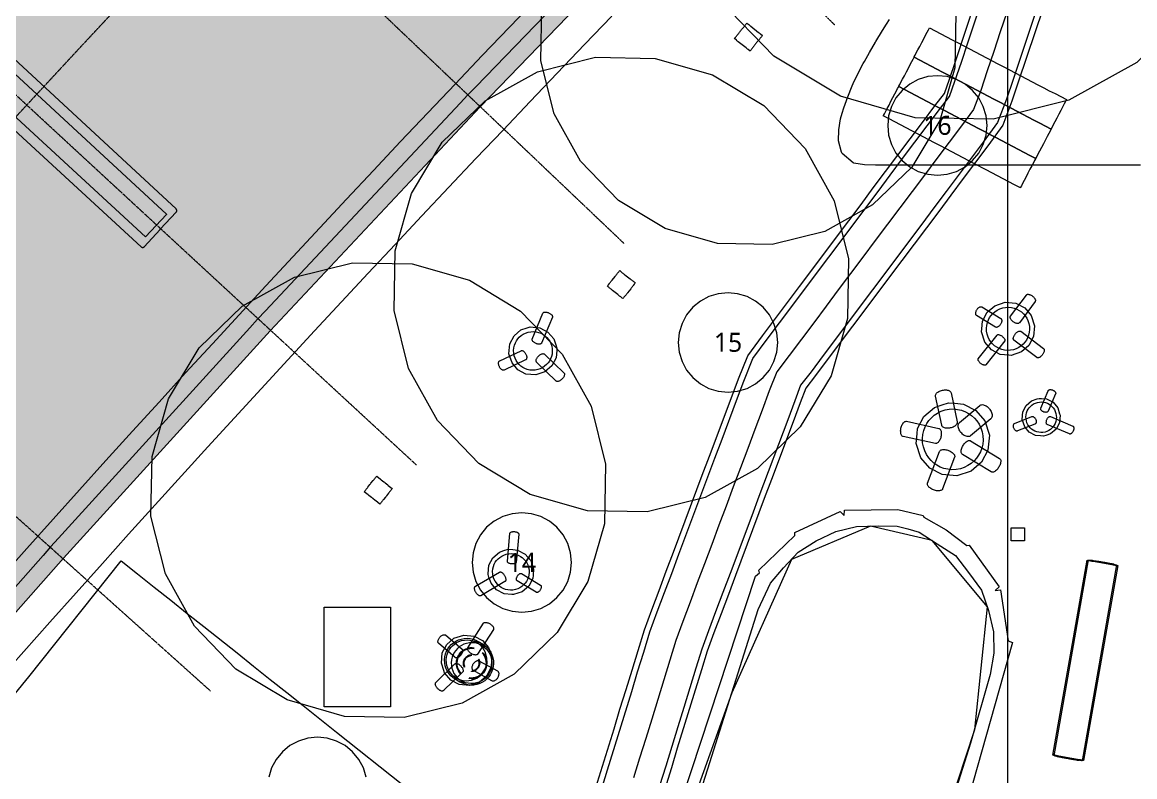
# Model space of a CAD drawing. Header units: millimetres. Extents: x -31757 to 121236, y -27283 to 59400.
# Drawn here: x 61016 to 71085, y 28250 to 35077 of the extents above; entities that cross this region are included whole.
import ezdxf

# ---------------------------------------------------------------- set-up
doc = ezdxf.new("R2010")
doc.units = ezdxf.units.MM
doc.linetypes.add('DASHDOT', pattern=[3.556, 2.54, -0.508, 0, -0.508])
for name, color, linetype, lineweight in [('10_見えがかり', 7, 'Continuous', 13), ('30_敷地・外構', 8, 'Continuous', 9), ('40_通り芯', 1, 'DASHDOT', 9), ('41_通り芯の符号', 1, 'Continuous', 13)]:
    doc.layers.add(name, color=color, linetype=linetype, lineweight=lineweight)
doc.styles.add('JP', font='NotoSansCJKjp-Regular.otf')

msp = doc.modelspace()

# ---------------------------------------------------------------- hatches: boundary and pattern name
at = {"layer": '10_見えがかり'}
msp.add_hatch(color=8, dxfattribs=at).paths.add_polyline_path([(40066, 29151), (40066, 29151), (40327, 28949), (40329, 28948), (40330, 28947), (40332, 28946), (40334, 28946), (40336, 28945), (40338, 28945), (40340, 28945), (40342, 28945), (40344, 28945), (40346, 28946), (40347, 28947), (40349, 28948), (40351, 28949), (40352, 28950), (40354, 28951), (40355, 28953), (40883, 29633), (41480, 30395), (42081, 31154), (42685, 31911), (43293, 32664), (43904, 33415), (44519, 34163), (45137, 34908), (45759, 35650), (46384, 36389), (47013, 37125), (47646, 37858), (48281, 38588), (48921, 39316), (49563, 40040), (50209, 40761), (50859, 41479), (51511, 42194), (52168, 42906), (52827, 43614), (53490, 44320), (54156, 45023), (54826, 45722), (55498, 46418), (56174, 47111), (56854, 47801), (57536, 48488), (58222, 49171), (58911, 49851), (59603, 50528), (60299, 51202), (60375, 51275), (60376, 51276), (60377, 51278), (60378, 51279), (60379, 51281), (60380, 51283), (60381, 51285), (60381, 51287), (60381, 51289), (60381, 51291), (60381, 51293), (60380, 51295), (60380, 51297), (60379, 51298), (60378, 51300), (60377, 51302), (60375, 51303), (60147, 51541), (60146, 51541), (60147, 51541), (60833, 52200), (61524, 52855), (62217, 53507), (62913, 54156), (63612, 54802), (64314, 55445), (65019, 56084), (65020, 56084), (65020, 56084), (65254, 55824), (66795, 54117), (66795, 54117), (75538, 44429), (75538, 44429), (75538, 44428), (75105, 44024), (75105, 44024), (73057, 42143), (73057, 42142), (71041, 40229), (71040, 40228), (69052, 38285), (69052, 38285), (67092, 36313), (67092, 36313), (65161, 34313), (65161, 34312), (63260, 32284), (63260, 32284), (61388, 30228), (61388, 30228), (59547, 28144), (59547, 28144), (57737, 26034), (57737, 26034), (55957, 23898), (55957, 23898), (54209, 21736), (54209, 21735), (52493, 19548), (52493, 19548), (50809, 17336), (50809, 17335), (49158, 15099), (49158, 15099), (47539, 12838), (47539, 12838), (45954, 10554), (45954, 10554), (44402, 8247), (44402, 8246), (42885, 5917), (42885, 5917), (41401, 3566), (41401, 3565), (40434, 2048), (40433, 2047), (40433, 2048), (34030, 4749), (34030, 4749), (26700, 7844), (26699, 7844), (26031, 8157), (26030, 8157), (26026, 8159), (26026, 8160), (26026, 8160), (26672, 9168), (26673, 9169), (28072, 11401), (28073, 11403), (28074, 11405), (28074, 11407), (28075, 11409), (28075, 11411), (28075, 11413), (28075, 11415), (28075, 11417), (28074, 11418), (28073, 11420), (28072, 11422), (28071, 11424), (28070, 11425), (28069, 11427), (28067, 11428), (28066, 11429), (27873, 11548), (27872, 11549), (27872, 11549), (28386, 12376), (28904, 13200), (29426, 14022), (29952, 14842), (30481, 15659), (31015, 16474), (31552, 17286), (32093, 18095), (32638, 18902), (33187, 19707), (33740, 20509), (34296, 21308), (34856, 22104), (35420, 22898), (35988, 23689), (36559, 24478), (37134, 25264), (37713, 26047), (38296, 26827), (38882, 27604), (39472, 28379), (40065, 29151)])

# ---------------------------------------------------------------- linework, layer by layer
for points in [[(66795, 54117), (75538, 44429), (75538, 44429), (75538, 44428), (75105, 44024), (75105, 44024), (73057, 42143), (73057, 42142), (71041, 40229), (71040, 40228), (69052, 38285), (69052, 38285), (67092, 36313), (67092, 36313), (65161, 34313), (65161, 34312), (63260, 32284), (63260, 32284), (61388, 30228), (61388, 30228), (59547, 28144)], [(53355, 41229), (53355, 41230), (53557, 41448), (53557, 41448), (53557, 41448), (62322, 33340), (62323, 33340), (62323, 33340), (62323, 33339), (62133, 33134), (62133, 33134), (62133, 33134), (53356, 41229), (53355, 41229), (53355, 41229)], [(53504, 40958), (62092, 33045), (62094, 33043), (62095, 33042), (62097, 33041), (62099, 33041), (62101, 33040), (62103, 33040), (62105, 33039), (62107, 33039), (62109, 33040), (62110, 33040), (62112, 33041), (62114, 33041), (62116, 33042), (62118, 33043), (62119, 33045), (62120, 33046), (62264, 33203), (62264, 33204), (62410, 33359), (62411, 33361), (62412, 33362), (62413, 33364), (62414, 33366), (62415, 33368), (62415, 33370), (62415, 33372), (62415, 33374), (62415, 33376), (62415, 33378), (62414, 33379), (62413, 33381), (62412, 33383), (62411, 33385), (62410, 33386), (62409, 33388), (53840, 41321)], [(69938, 36603), (75138, 36603), (75138, 25603), (69938, 25603), (69938, 36603)], [(66913, 36349), (65121, 34493), (65049, 34419), (65049, 34419), (64980, 34344), (63218, 32465), (63146, 32389), (63146, 32389), (63077, 32312), (61345, 30409), (61273, 30331), (61273, 30331), (61205, 30252), (59501, 28325)], [(66259, 28135), (66313, 28313), (66532, 29022), (66586, 29200), (66641, 29377), (66697, 29561), (66764, 29742), (66829, 29916), (66894, 30090), (66960, 30264), (67285, 31133), (67351, 31306), (67481, 31654), (67547, 31830), (67630, 32034), (67759, 32210), (67871, 32358), (68316, 32952), (68428, 33100), (68650, 33397), (68762, 33546), (68873, 33694), (68984, 33843), (69318, 34288), (69410, 34406), (69458, 34543), (69516, 34716), (69574, 34892), (69750, 35420)], [(70328, 35423), (70034, 34543), (69974, 34362), (69891, 34145), (69756, 33960), (69645, 33811), (69533, 33663), (69422, 33514), (69311, 33366), (69088, 33069), (68976, 32921), (68531, 32327), (68420, 32178), (68197, 31881), (68107, 31766), (68057, 31633), (67993, 31462), (67798, 30941), (67732, 30767), (67472, 30072), (67407, 29898), (67341, 29724), (67277, 29552), (67216, 29386), (67164, 29216), (66945, 28507), (66891, 28329), (66782, 27975)], [(60818, 30048), (61056, 30315), (61295, 30581), (61534, 30846), (61773, 31111), (62013, 31376), (62254, 31640), (62495, 31904), (62737, 32167), (62979, 32430), (63221, 32692), (63464, 32954), (63708, 33216), (63952, 33477), (64196, 33737), (64441, 33997), (64687, 34257), (64933, 34516), (65179, 34775), (65426, 35033), (65674, 35291)], [(66208, 28151), (66372, 28683), (66426, 28861), (66481, 29038), (66536, 29215), (66590, 29393), (66647, 29578), (66714, 29760), (66780, 29935), (66845, 30109), (66910, 30283), (67171, 30978), (67236, 31151), (67431, 31673), (67498, 31849), (67584, 32060), (67717, 32241), (68051, 32687), (68162, 32835), (68385, 33132), (68496, 33281), (68608, 33429), (68719, 33578), (69053, 34023), (69165, 34171), (69276, 34320), (69364, 34432), (69408, 34561), (69465, 34732), (69641, 35261)], [(70219, 35264), (69984, 34559), (69924, 34380), (69844, 34170), (69714, 33992), (69379, 33546), (69268, 33398), (69157, 33249), (69045, 33101), (68823, 32804), (68711, 32655), (68266, 32062), (68155, 31913), (68061, 31792), (68008, 31652), (67944, 31480), (67683, 30785), (67618, 30612), (67422, 30090), (67357, 29917), (67292, 29743), (67227, 29570), (67166, 29403), (67113, 29232), (67058, 29054), (67004, 28877), (66949, 28700), (66840, 28345), (66785, 28168)], [(71612, 35202), (71105, 34713), (70488, 34371), (69804, 34200), (69099, 34213), (68422, 34407), (67818, 34770), (67328, 35277)], [(69466, 35157), (69458, 34664), (69322, 34189), (69068, 33767), (68713, 33424), (68281, 33185), (67802, 33065), (67309, 33074), (66835, 33210), (66412, 33464), (66069, 33819), (65830, 34250), (65711, 34729), (65719, 35222)], [(66353, 35131), (66106, 34875), (65859, 34618), (65613, 34360), (65368, 34102), (65122, 33844), (64878, 33585), (64633, 33326), (64390, 33066), (64146, 32806), (63904, 32546), (63661, 32285), (63420, 32023), (63178, 31761), (62938, 31499), (62697, 31236), (62457, 30972), (62218, 30709), (61979, 30444), (61741, 30180), (61503, 29915), (61266, 29649), (61029, 29383), (60793, 29117)], [(67490, 34964), (67495, 34970), (67499, 34976), (67504, 34981), (67509, 34987), (67513, 34993), (67518, 34999), (67523, 35005), (67527, 35011), (67532, 35017), (67537, 35023), (67541, 35028), (67546, 35034), (67551, 35040), (67555, 35046), (67560, 35052), (67565, 35058), (67569, 35064), (67574, 35070), (67592, 35056), (67597, 35051), (67603, 35046), (67609, 35042), (67680, 34985), (67685, 34981), (67691, 34976), (67697, 34971), (67715, 34957), (67710, 34952), (67706, 34946), (67701, 34940), (67696, 34934), (67691, 34928), (67687, 34922), (67682, 34916), (67677, 34911), (67673, 34905), (67668, 34899), (67663, 34893), (67659, 34887), (67654, 34881), (67649, 34875), (67645, 34869), (67640, 34864), (67635, 34858), (67631, 34852), (67626, 34846), (67621, 34840), (67617, 34834), (67612, 34828), (67607, 34822), (67603, 34817), (67585, 34831), (67579, 34835), (67573, 34840), (67568, 34845), (67497, 34901), (67491, 34905), (67485, 34910), (67480, 34915), (67462, 34929), (67467, 34935), (67471, 34940), (67476, 34946), (67481, 34952), (67485, 34958), (67490, 34964)], [(69176, 34928), (69192, 34960), (69207, 34988), (69218, 35009), (69225, 35022), (69227, 35026), (69279, 34999), (69331, 34972), (69382, 34945), (69434, 34918), (69486, 34891), (69537, 34864), (69589, 34837), (69641, 34810), (69692, 34783), (69744, 34756), (69796, 34729), (69847, 34702), (69899, 34674), (69951, 34647), (70002, 34620), (70054, 34593), (70106, 34566), (70157, 34539), (70209, 34512), (70261, 34485), (70312, 34458), (70364, 34431), (70416, 34404), (70467, 34377), (70465, 34372), (70458, 34359), (70447, 34338), (70432, 34310), (70416, 34278), (70398, 34244), (70380, 34209), (70363, 34177), (70348, 34150), (70337, 34129), (70330, 34115), (70328, 34111), (70276, 34138), (70225, 34165), (70173, 34192), (70121, 34219), (70070, 34246), (70018, 34273), (69966, 34300), (69915, 34328), (69863, 34355), (69811, 34382), (69760, 34409), (69708, 34436), (69656, 34463), (69605, 34490), (69553, 34517), (69501, 34544), (69450, 34571), (69398, 34598), (69346, 34625), (69295, 34652), (69243, 34679), (69191, 34707), (69140, 34734), (69088, 34761), (69090, 34765), (69097, 34779), (69108, 34800), (69123, 34827), (69140, 34859), (69158, 34894), (69176, 34928)], [(66204, 34760), (66744, 34750), (67264, 34601), (67727, 34323), (68102, 33934), (68364, 33462), (68495, 32937), (68486, 32397), (68337, 31878), (68058, 31415), (67670, 31039), (67197, 30777), (66673, 30646), (66132, 30656), (65613, 30805), (65150, 31083), (64774, 31472), (64512, 31944), (64382, 32469), (64391, 33009), (64540, 33529), (64818, 33992), (65207, 34367), (65680, 34629), (66204, 34760)], [(69036, 34662), (69053, 34694), (69068, 34722), (69079, 34743), (69086, 34756), (69088, 34761), (69140, 34734), (69191, 34707), (69243, 34679), (69295, 34652), (69346, 34625), (69398, 34598), (69450, 34571), (69501, 34544), (69553, 34517), (69605, 34490), (69656, 34463), (69708, 34436), (69811, 34382), (69863, 34355), (69915, 34328), (69966, 34300), (70121, 34219), (70173, 34192), (70225, 34165), (70276, 34138), (70328, 34111), (70326, 34106), (70319, 34093), (70308, 34072), (70293, 34044), (70276, 34012), (70258, 33978), (70240, 33944), (70224, 33912), (70209, 33884), (70198, 33863), (70191, 33850), (70189, 33845), (70137, 33872), (70085, 33899), (70034, 33926), (69982, 33953), (69930, 33981), (69879, 34008), (69827, 34035), (69775, 34062), (69724, 34089), (69672, 34116), (69569, 34170), (69517, 34197), (69465, 34224), (69414, 34251), (69362, 34278), (69310, 34305), (69259, 34333), (69207, 34360), (69155, 34387), (69104, 34414), (69052, 34441), (69000, 34468), (68949, 34495), (68951, 34500), (68958, 34513), (68969, 34534), (68984, 34561), (69000, 34593), (69018, 34628), (69036, 34662)], [(68897, 34397), (68914, 34429), (68928, 34456), (68939, 34477), (68946, 34490), (68949, 34495), (69000, 34468), (69052, 34441), (69104, 34414), (69155, 34387), (69207, 34360), (69259, 34333), (69310, 34305), (69362, 34278), (69465, 34224), (69517, 34197), (69569, 34170), (69620, 34143), (69672, 34116), (69724, 34089), (69775, 34062), (69827, 34035), (69982, 33953), (70034, 33926), (70085, 33899), (70137, 33872), (70189, 33845), (70186, 33841), (70179, 33827), (70168, 33806), (70154, 33779), (70137, 33747), (70119, 33712), (70101, 33678), (70084, 33646), (70070, 33618), (70059, 33597), (70052, 33584), (70050, 33579), (69998, 33607), (69946, 33634), (69894, 33661), (69843, 33688), (69791, 33715), (69739, 33742), (69636, 33796), (69584, 33823), (69533, 33850), (69481, 33877), (69429, 33904), (69378, 33931), (69326, 33959), (69274, 33986), (69223, 34013), (69119, 34067), (69068, 34094), (69016, 34121), (68964, 34148), (68913, 34175), (68861, 34202), (68809, 34229), (68812, 34234), (68819, 34247), (68830, 34268), (68844, 34296), (68861, 34328), (68879, 34362), (68897, 34397)], [(64004, 32900), (64544, 32891), (65064, 32742), (65527, 32463), (65902, 32075), (66164, 31602), (66295, 31078), (66285, 30537), (66136, 30018), (65858, 29555), (65469, 29179), (64997, 28917), (64472, 28787), (63932, 28796), (63413, 28945), (62950, 29223), (62574, 29612), (62312, 30085), (62181, 30609), (62191, 31149), (62340, 31669), (62618, 32132), (63007, 32507), (63479, 32769), (64004, 32900)], [(66340, 32724), (66344, 32730), (66349, 32736), (66354, 32742), (66382, 32777), (66386, 32783), (66391, 32788), (66396, 32794), (66401, 32800), (66405, 32806), (66415, 32818), (66419, 32824), (66424, 32830), (66430, 32825), (66436, 32820), (66441, 32816), (66447, 32811), (66453, 32806), (66459, 32802), (66465, 32797), (66471, 32792), (66518, 32755), (66524, 32750), (66529, 32746), (66535, 32741), (66541, 32736), (66547, 32732), (66553, 32727), (66559, 32722), (66565, 32718), (66560, 32712), (66555, 32706), (66546, 32694), (66541, 32688), (66537, 32682), (66532, 32676), (66527, 32671), (66523, 32665), (66495, 32629), (66490, 32624), (66485, 32618), (66481, 32612), (66476, 32606), (66471, 32600), (66462, 32588), (66457, 32583), (66453, 32577), (66447, 32581), (66441, 32586), (66435, 32591), (66429, 32595), (66423, 32600), (66417, 32605), (66412, 32609), (66406, 32614), (66359, 32651), (66353, 32656), (66347, 32661), (66341, 32665), (66335, 32670), (66329, 32675), (66324, 32679), (66318, 32684), (66312, 32689), (66316, 32695), (66321, 32700), (66330, 32712), (66335, 32718), (66340, 32724)], [(69707, 32373), (69707, 32373), (69749, 32453), (69818, 32512), (69911, 32543), (70008, 32534), (70089, 32492), (70148, 32423), (70178, 32330), (70169, 32233), (70127, 32153), (70059, 32094), (69966, 32063), (69947, 32065), (69868, 32072), (69788, 32114), (69729, 32183), (69698, 32276), (69698, 32276), (69701, 32304), (69707, 32373), (69707, 32373)], [(70106, 32612), (70109, 32613), (70112, 32615), (70116, 32616), (70121, 32616), (70126, 32615), (70132, 32614), (70137, 32612), (70143, 32610), (70149, 32607), (70154, 32604), (70159, 32600), (70163, 32597), (70168, 32593), (70172, 32588), (70176, 32583), (70180, 32578), (70182, 32573), (70184, 32569), (70186, 32564), (70186, 32560), (70186, 32556), (70185, 32553), (70183, 32550), (70041, 32358), (70038, 32356), (70036, 32354), (70032, 32352), (70028, 32352), (70023, 32351), (70018, 32352), (70013, 32353), (70007, 32355), (70001, 32357), (69996, 32360), (69990, 32363), (69986, 32367), (69981, 32370), (69976, 32375), (69972, 32379), (69968, 32384), (69965, 32389), (69962, 32394), (69960, 32398), (69959, 32403), (69958, 32407), (69959, 32411), (69959, 32414), (69961, 32417), (70104, 32609), (70106, 32612)], [(65742, 32454), (65747, 32454), (65752, 32454), (65758, 32454), (65764, 32453), (65769, 32452), (65775, 32450), (65780, 32448), (65785, 32446), (65790, 32443), (65795, 32440), (65800, 32437), (65804, 32433), (65808, 32429), (65811, 32426), (65813, 32422), (65815, 32418), (65815, 32415), (65815, 32412), (65814, 32410), (65717, 32173), (65716, 32171), (65714, 32169), (65711, 32167), (65708, 32166), (65703, 32165), (65699, 32164), (65693, 32164), (65688, 32164), (65682, 32165), (65677, 32167), (65671, 32168), (65666, 32170), (65661, 32173), (65656, 32175), (65651, 32178), (65646, 32182), (65642, 32185), (65638, 32189), (65635, 32193), (65633, 32196), (65631, 32200), (65631, 32203), (65631, 32206), (65631, 32209), (65729, 32445), (65730, 32447), (65732, 32449), (65735, 32451), (65738, 32453), (65742, 32454)], [(69646, 32444), (69646, 32449), (69647, 32455), (69649, 32460), (69651, 32465), (69653, 32471), (69656, 32475), (69659, 32480), (69662, 32484), (69666, 32489), (69670, 32493), (69675, 32496), (69679, 32499), (69684, 32501), (69688, 32502), (69692, 32503), (69696, 32503), (69699, 32502), (69702, 32501), (69872, 32397), (69875, 32395), (69877, 32392), (69879, 32389), (69880, 32385), (69881, 32381), (69881, 32376), (69881, 32370), (69880, 32365), (69878, 32359), (69876, 32354), (69874, 32349), (69871, 32344), (69868, 32339), (69864, 32335), (69861, 32331), (69856, 32327), (69852, 32323), (69847, 32320), (69843, 32318), (69839, 32317), (69835, 32316), (69831, 32317), (69828, 32317), (69825, 32319), (69654, 32423), (69652, 32425), (69650, 32427), (69648, 32430), (69646, 32434), (69646, 32439), (69646, 32444)], [(69772, 32405), (69786, 32424), (69801, 32442), (69820, 32458), (69841, 32472), (69864, 32483), (69890, 32492), (69916, 32497), (69943, 32498), (69969, 32495), (69995, 32490), (70019, 32481), (70040, 32469), (70060, 32456), (70077, 32440), (70093, 32421), (70107, 32400), (70119, 32377), (70127, 32351), (70132, 32325), (70133, 32298), (70131, 32272), (70125, 32246), (70116, 32222), (70104, 32201), (70091, 32182), (70075, 32164), (70057, 32148), (70035, 32134), (70012, 32122), (69987, 32114), (69960, 32109), (69933, 32108), (69907, 32110), (69882, 32116), (69858, 32125), (69836, 32137), (69817, 32150), (69799, 32166), (69783, 32185), (69769, 32206), (69758, 32229), (69749, 32254), (69744, 32281), (69743, 32308), (69746, 32334), (69752, 32360), (69761, 32383), (69772, 32405)], [(65529, 32293), (65585, 32311), (65613, 32320), (65641, 32318), (65702, 32312), (65774, 32274), (65828, 32212), (65828, 32212), (65845, 32159), (65855, 32128), (65853, 32106), (65847, 32040), (65809, 31967), (65747, 31914), (65663, 31886), (65575, 31894), (65502, 31932), (65449, 31994), (65421, 32078), (65429, 32167), (65467, 32239), (65529, 32293)], [(65489, 32195), (65501, 32212), (65515, 32228), (65532, 32242), (65551, 32255), (65572, 32265), (65595, 32273), (65618, 32277), (65642, 32278), (65666, 32276), (65689, 32271), (65710, 32263), (65730, 32252), (65747, 32240), (65763, 32226), (65777, 32209), (65790, 32190), (65800, 32169), (65808, 32147), (65812, 32123), (65813, 32099), (65811, 32075), (65806, 32052), (65798, 32031), (65787, 32011), (65775, 31994), (65761, 31979), (65744, 31964), (65725, 31951), (65704, 31941), (65682, 31934), (65658, 31929), (65634, 31928), (65610, 31930), (65587, 31936), (65566, 31944), (65547, 31954), (65529, 31966), (65514, 31980), (65499, 31997), (65487, 32016), (65476, 32037), (65469, 32060), (65464, 32083), (65463, 32107), (65465, 32131), (65471, 32154), (65479, 32175), (65489, 32195)], [(69667, 32024), (69667, 32027), (69668, 32029), (69669, 32031), (69839, 32247), (69841, 32249), (69843, 32250), (69846, 32251), (69849, 32251), (69853, 32251), (69858, 32250), (69862, 32249), (69867, 32247), (69872, 32244), (69877, 32242), (69881, 32239), (69885, 32236), (69889, 32232), (69893, 32229), (69897, 32225), (69900, 32220), (69903, 32216), (69906, 32212), (69908, 32208), (69909, 32204), (69910, 32201), (69909, 32198), (69909, 32195), (69908, 32193), (69738, 31978), (69736, 31976), (69734, 31975), (69731, 31974), (69727, 31974), (69724, 31974), (69719, 31975), (69715, 31976), (69710, 31978), (69705, 31980), (69700, 31983), (69696, 31986), (69691, 31989), (69687, 31993), (69683, 31996), (69680, 32000), (69676, 32004), (69673, 32009), (69671, 32013), (69669, 32017), (69668, 32021), (69667, 32024)], [(69986, 32217), (69987, 32222), (69988, 32227), (69990, 32233), (69993, 32239), (69996, 32245), (69999, 32250), (70002, 32255), (70006, 32260), (70010, 32264), (70015, 32269), (70020, 32273), (70025, 32276), (70030, 32279), (70035, 32281), (70039, 32283), (70043, 32283), (70047, 32283), (70050, 32282), (70053, 32281), (70260, 32125), (70263, 32123), (70264, 32120), (70266, 32117), (70266, 32113), (70266, 32108), (70266, 32103), (70264, 32097), (70262, 32091), (70260, 32086), (70257, 32080), (70254, 32075), (70250, 32070), (70246, 32065), (70242, 32060), (70237, 32056), (70233, 32052), (70228, 32048), (70223, 32045), (70218, 32043), (70213, 32042), (70209, 32041), (70205, 32041), (70202, 32042), (70200, 32044), (69992, 32199), (69990, 32201), (69988, 32204), (69987, 32208), (69986, 32212), (69986, 32217)], [(65328, 31998), (65329, 32003), (65331, 32006), (65333, 32009), (65335, 32012), (65338, 32013), (65533, 32105), (65536, 32106), (65539, 32106), (65542, 32106), (65546, 32104), (65550, 32103), (65554, 32100), (65558, 32096), (65562, 32093), (65566, 32088), (65569, 32083), (65572, 32078), (65575, 32073), (65577, 32068), (65579, 32063), (65580, 32057), (65582, 32052), (65582, 32046), (65582, 32041), (65581, 32036), (65580, 32032), (65579, 32028), (65577, 32025), (65574, 32023), (65572, 32021), (65377, 31930), (65374, 31929), (65371, 31929), (65367, 31929), (65363, 31930), (65359, 31932), (65355, 31935), (65351, 31938), (65347, 31942), (65343, 31946), (65340, 31951), (65337, 31956), (65335, 31961), (65333, 31966), (65331, 31971), (65329, 31977), (65328, 31983), (65328, 31988), (65328, 31994), (65328, 31998)], [(65667, 32019), (65668, 32024), (65670, 32030), (65673, 32035), (65676, 32041), (65680, 32046), (65684, 32051), (65688, 32056), (65692, 32060), (65697, 32064), (65702, 32068), (65708, 32071), (65713, 32074), (65718, 32076), (65724, 32078), (65728, 32079), (65733, 32078), (65737, 32078), (65740, 32076), (65742, 32074), (65919, 31904), (65921, 31902), (65923, 31899), (65924, 31895), (65924, 31891), (65924, 31886), (65922, 31881), (65920, 31875), (65918, 31869), (65915, 31864), (65911, 31859), (65907, 31854), (65903, 31849), (65898, 31845), (65893, 31841), (65888, 31837), (65883, 31833), (65877, 31830), (65872, 31828), (65867, 31827), (65862, 31826), (65858, 31826), (65854, 31827), (65851, 31828), (65848, 31830), (65671, 32000), (65669, 32003), (65668, 32006), (65667, 32010), (65666, 32014), (65667, 32019)], [(69339, 31425), (69338, 31430), (69282, 31694), (69282, 31699), (69282, 31704), (69284, 31710), (69287, 31715), (69291, 31721), (69297, 31726), (69303, 31731), (69311, 31736), (69319, 31740), (69327, 31743), (69336, 31746), (69344, 31748), (69353, 31749), (69362, 31750), (69371, 31751), (69380, 31750), (69388, 31749), (69396, 31747), (69403, 31744), (69410, 31741), (69415, 31737), (69418, 31733), (69421, 31729), (69423, 31724), (69478, 31460), (69479, 31455), (69478, 31450), (69477, 31444), (69473, 31439), (69469, 31433), (69464, 31428), (69457, 31423), (69450, 31418), (69442, 31414), (69433, 31411), (69425, 31408), (69416, 31406), (69408, 31405), (69399, 31404), (69390, 31403), (69381, 31404), (69372, 31405), (69364, 31407), (69357, 31410), (69351, 31413), (69346, 31417), (69342, 31421), (69339, 31425)], [(70305, 31747), (70307, 31749), (70310, 31751), (70314, 31752), (70318, 31753), (70322, 31753), (70326, 31753), (70331, 31752), (70335, 31751), (70340, 31750), (70344, 31748), (70348, 31746), (70352, 31744), (70356, 31742), (70359, 31739), (70362, 31736), (70365, 31732), (70367, 31729), (70369, 31726), (70370, 31722), (70370, 31719), (70370, 31717), (70369, 31714), (70301, 31557), (70300, 31555), (70298, 31553), (70296, 31551), (70293, 31550), (70289, 31548), (70285, 31548), (70281, 31547), (70277, 31548), (70272, 31548), (70268, 31549), (70263, 31550), (70259, 31552), (70255, 31554), (70251, 31556), (70248, 31559), (70244, 31562), (70241, 31565), (70238, 31568), (70236, 31571), (70235, 31575), (70234, 31578), (70233, 31581), (70234, 31584), (70234, 31586), (70302, 31743), (70303, 31745), (70305, 31747)], [(69177, 31511), (69272, 31592), (69341, 31615), (69400, 31634), (69458, 31629), (69535, 31622), (69646, 31564), (69727, 31469), (69770, 31341), (69757, 31206), (69699, 31095), (69604, 31014), (69476, 30972), (69341, 30984), (69231, 31042), (69149, 31137), (69107, 31265), (69115, 31354), (69119, 31400), (69177, 31511)], [(70201, 31668), (70219, 31674), (70240, 31672), (70288, 31668), (70346, 31638), (70388, 31589), (70388, 31589), (70405, 31535), (70410, 31522), (70403, 31453), (70373, 31396), (70324, 31353), (70280, 31339), (70258, 31332), (70232, 31334), (70188, 31338), (70131, 31368), (70089, 31417), (70067, 31483), (70073, 31553), (70103, 31610), (70152, 31652), (70201, 31668)], [(70121, 31575), (70130, 31589), (70141, 31601), (70154, 31613), (70169, 31623), (70186, 31631), (70204, 31637), (70223, 31640), (70242, 31641), (70260, 31639), (70278, 31635), (70295, 31629), (70310, 31620), (70324, 31611), (70336, 31600), (70348, 31587), (70358, 31572), (70366, 31555), (70372, 31537), (70375, 31519), (70376, 31500), (70374, 31481), (70370, 31463), (70364, 31446), (70356, 31431), (70346, 31417), (70335, 31405), (70322, 31393), (70307, 31383), (70290, 31375), (70273, 31369), (70254, 31366), (70235, 31365), (70216, 31367), (70198, 31371), (70181, 31377), (70166, 31385), (70152, 31395), (70140, 31406), (70129, 31419), (70119, 31434), (70110, 31451), (70105, 31469), (70101, 31487), (70100, 31506), (70102, 31525), (70106, 31543), (70112, 31560), (70121, 31575)], [(69204, 31447), (69223, 31474), (69245, 31499), (69271, 31521), (69301, 31541), (69334, 31558), (69370, 31569), (69407, 31576), (69445, 31578), (69482, 31574), (69518, 31566), (69552, 31553), (69582, 31537), (69609, 31518), (69634, 31496), (69657, 31470), (69677, 31440), (69693, 31407), (69705, 31371), (69711, 31334), (69713, 31296), (69710, 31259), (69701, 31223), (69689, 31189), (69672, 31159), (69653, 31132), (69631, 31107), (69605, 31084), (69575, 31065), (69542, 31048), (69507, 31037), (69469, 31030), (69431, 31028), (69394, 31032), (69358, 31040), (69325, 31052), (69294, 31069), (69267, 31088), (69242, 31110), (69220, 31136), (69200, 31166), (69184, 31199), (69172, 31235), (69165, 31272), (69163, 31310), (69167, 31347), (69175, 31383), (69188, 31416), (69204, 31447)], [(69488, 31416), (69487, 31425), (69487, 31433), (69489, 31440), (69492, 31447), (69495, 31452), (69499, 31456), (69682, 31609), (69687, 31612), (69693, 31615), (69699, 31616), (69707, 31617), (69715, 31616), (69723, 31613), (69732, 31610), (69740, 31605), (69749, 31600), (69756, 31594), (69763, 31587), (69770, 31580), (69775, 31573), (69781, 31564), (69786, 31556), (69789, 31547), (69792, 31537), (69794, 31528), (69795, 31520), (69795, 31512), (69793, 31504), (69790, 31498), (69787, 31493), (69783, 31489), (69600, 31336), (69595, 31332), (69589, 31330), (69582, 31329), (69575, 31328), (69567, 31329), (69559, 31331), (69550, 31335), (69542, 31339), (69533, 31345), (69526, 31351), (69519, 31358), (69512, 31365), (69506, 31372), (69501, 31380), (69496, 31389), (69492, 31398), (69489, 31407), (69488, 31416)], [(68967, 31362), (68967, 31370), (68966, 31379), (68967, 31388), (68968, 31396), (68969, 31405), (68971, 31413), (68974, 31421), (68977, 31429), (68981, 31437), (68985, 31444), (68990, 31451), (68995, 31456), (69000, 31461), (69005, 31464), (69010, 31465), (69015, 31466), (69019, 31466), (69311, 31402), (69315, 31401), (69319, 31398), (69323, 31395), (69326, 31390), (69329, 31384), (69332, 31377), (69333, 31369), (69334, 31361), (69334, 31352), (69334, 31343), (69333, 31334), (69331, 31326), (69329, 31318), (69326, 31310), (69323, 31301), (69319, 31294), (69315, 31286), (69310, 31280), (69306, 31274), (69300, 31270), (69295, 31267), (69291, 31265), (69286, 31265), (69282, 31265), (68989, 31328), (68985, 31330), (68981, 31332), (68977, 31336), (68974, 31341), (68971, 31347), (68969, 31354), (68967, 31362)], [(69987, 31427), (69987, 31431), (69988, 31435), (69990, 31439), (69991, 31442), (69993, 31444), (69995, 31446), (69998, 31447), (70155, 31509), (70157, 31510), (70160, 31510), (70163, 31510), (70167, 31509), (70170, 31507), (70173, 31505), (70177, 31502), (70180, 31499), (70182, 31495), (70185, 31491), (70187, 31487), (70189, 31483), (70190, 31479), (70192, 31475), (70192, 31470), (70193, 31466), (70193, 31461), (70192, 31457), (70192, 31453), (70190, 31449), (70189, 31446), (70187, 31444), (70184, 31442), (70182, 31441), (70025, 31379), (70022, 31378), (70020, 31378), (70016, 31378), (70013, 31379), (70010, 31381), (70007, 31383), (70003, 31386), (70000, 31389), (69997, 31393), (69995, 31397), (69993, 31401), (69991, 31405), (69989, 31409), (69988, 31414), (69987, 31418), (69987, 31423), (69987, 31427)], [(70284, 31454), (70284, 31458), (70285, 31463), (70285, 31468), (70287, 31472), (70288, 31477), (70290, 31481), (70292, 31485), (70294, 31489), (70296, 31494), (70299, 31497), (70302, 31501), (70305, 31504), (70309, 31506), (70312, 31508), (70315, 31509), (70317, 31510), (70320, 31510), (70322, 31509), (70526, 31423), (70528, 31421), (70530, 31420), (70531, 31417), (70532, 31414), (70533, 31411), (70534, 31407), (70534, 31403), (70534, 31398), (70533, 31393), (70532, 31389), (70530, 31384), (70528, 31380), (70527, 31376), (70524, 31372), (70522, 31367), (70519, 31364), (70516, 31360), (70513, 31357), (70510, 31355), (70506, 31353), (70503, 31352), (70501, 31351), (70498, 31351), (70496, 31352), (70292, 31438), (70290, 31440), (70288, 31441), (70287, 31444), (70286, 31447), (70285, 31450), (70284, 31454)], [(69514, 31198), (69515, 31206), (69517, 31214), (69520, 31223), (69523, 31231), (69527, 31239), (69531, 31247), (69536, 31254), (69541, 31261), (69547, 31268), (69554, 31274), (69560, 31280), (69567, 31285), (69573, 31288), (69580, 31291), (69585, 31292), (69591, 31292), (69595, 31291), (69599, 31289), (69861, 31131), (69865, 31128), (69868, 31125), (69870, 31120), (69872, 31114), (69872, 31107), (69872, 31100), (69871, 31092), (69869, 31083), (69866, 31075), (69863, 31067), (69859, 31059), (69855, 31051), (69850, 31044), (69845, 31037), (69839, 31030), (69833, 31023), (69826, 31018), (69820, 31013), (69813, 31010), (69807, 31007), (69801, 31006), (69796, 31006), (69791, 31007), (69787, 31008), (69525, 31167), (69522, 31169), (69519, 31173), (69516, 31178), (69515, 31184), (69514, 31190), (69514, 31198)], [(69318, 31193), (69320, 31197), (69323, 31201), (69328, 31204), (69333, 31207), (69340, 31209), (69348, 31210), (69356, 31211), (69365, 31210), (69374, 31209), (69383, 31207), (69392, 31205), (69400, 31202), (69408, 31199), (69416, 31195), (69424, 31190), (69432, 31185), (69439, 31179), (69444, 31173), (69449, 31168), (69453, 31162), (69455, 31156), (69456, 31151), (69456, 31146), (69455, 31141), (69346, 30854), (69344, 30850), (69341, 30847), (69337, 30843), (69331, 30841), (69324, 30839), (69317, 30837), (69309, 30837), (69300, 30837), (69291, 30838), (69282, 30840), (69273, 30843), (69265, 30846), (69256, 30849), (69248, 30853), (69240, 30858), (69233, 30863), (69226, 30868), (69220, 30874), (69215, 30880), (69211, 30886), (69209, 30892), (69208, 30897), (69208, 30902), (69209, 30906), (69318, 31193)], [(64163, 30893), (64168, 30899), (64172, 30905), (64191, 30929), (64196, 30934), (64200, 30940), (64205, 30946), (64210, 30952), (64214, 30958), (64219, 30964), (64224, 30970), (64259, 30942), (64265, 30937), (64288, 30918), (64294, 30914), (64300, 30909), (64324, 30890), (64329, 30886), (64365, 30858), (64360, 30852), (64355, 30846), (64351, 30840), (64346, 30834), (64341, 30828), (64337, 30822), (64332, 30817), (64313, 30793), (64309, 30787), (64304, 30781), (64285, 30758), (64281, 30752), (64276, 30746), (64271, 30740), (64267, 30734), (64262, 30729), (64257, 30723), (64253, 30717), (64217, 30745), (64211, 30749), (64188, 30768), (64182, 30773), (64176, 30777), (64153, 30796), (64147, 30801), (64112, 30829), (64116, 30835), (64121, 30841), (64126, 30846), (64130, 30852), (64135, 30858), (64140, 30864), (64144, 30870), (64163, 30893)], [(68010, 30433), (68010, 30461), (68420, 30651), (68456, 30615), (68459, 30662), (68940, 30669), (69171, 30613), (69175, 30599), (69377, 30484), (69566, 30343), (69588, 30344), (69858, 29967), (69823, 29936), (69870, 29942), (69941, 29479), (69978, 29465), (69424, 27502)], [(68638, 25643), (69639, 28678), (69753, 29788), (69253, 30387), (68693, 30518), (67979, 30217), (67438, 29008), (66428, 26191)], [(66798, 26995), (67238, 28379), (67678, 29763), (67788, 30001), (67907, 30139), (68040, 30281), (68202, 30386), (68381, 30468), (68568, 30515), (68765, 30520)], [(68765, 30520), (68934, 30517), (69031, 30494), (69133, 30463), (69298, 30358), (69463, 30253), (69582, 30097), (69697, 29937), (69761, 29753), (69807, 29560), (69811, 29368), (69778, 29175), (69600, 28553), (69164, 27178)], [(65409, 30190), (65407, 30192), (65407, 30194), (65407, 30196), (65430, 30454), (65431, 30456), (65432, 30458), (65434, 30460), (65436, 30462), (65439, 30464), (65443, 30465), (65448, 30466), (65452, 30467), (65457, 30468), (65462, 30468), (65467, 30468), (65472, 30468), (65477, 30467), (65481, 30466), (65486, 30465), (65491, 30464), (65495, 30462), (65499, 30460), (65503, 30458), (65506, 30456), (65508, 30453), (65509, 30451), (65510, 30449), (65510, 30446), (65486, 30189), (65486, 30187), (65484, 30185), (65483, 30183), (65480, 30181), (65477, 30179), (65473, 30178), (65469, 30176), (65464, 30175), (65459, 30175), (65454, 30175), (65450, 30175), (65445, 30175), (65440, 30176), (65435, 30176), (65430, 30178), (65426, 30179), (65421, 30181), (65417, 30183), (65414, 30185), (65411, 30187), (65409, 30190)], [(66580, 26803), (67653, 30064), (67688, 30096), (67684, 30120), (68010, 30433)], [(70028, 30503), (70038, 30503), (70048, 30503), (70058, 30503), (70068, 30503), (70088, 30503), (70088, 30493), (70088, 30483), (70088, 30473), (70088, 30463), (70088, 30453), (70088, 30443), (70088, 30433), (70088, 30423), (70088, 30413), (70088, 30403), (70088, 30383), (70078, 30383), (70068, 30383), (70058, 30383), (70038, 30383), (70018, 30383), (69998, 30383), (69988, 30383), (69978, 30383), (69968, 30383), (69968, 30393), (69968, 30403), (69968, 30433), (69968, 30443), (69968, 30463), (69968, 30473), (69968, 30483), (69968, 30493), (69968, 30503), (69978, 30503), (69998, 30503), (70008, 30503), (70028, 30503)], [(65240, 30163), (65276, 30232), (65335, 30283), (65374, 30296), (65415, 30309), (65455, 30305), (65498, 30301), (65567, 30265), (65618, 30206), (65618, 30206), (65628, 30175), (65644, 30127), (65639, 30075), (65636, 30043), (65600, 29974), (65541, 29924), (65462, 29898), (65446, 29899), (65378, 29905), (65309, 29941), (65259, 30000), (65240, 30057), (65232, 30080), (65233, 30085), (65240, 30163), (65240, 30163)], [(65297, 30190), (65309, 30206), (65322, 30221), (65338, 30235), (65356, 30247), (65375, 30256), (65397, 30264), (65419, 30268), (65442, 30269), (65465, 30267), (65486, 30262), (65506, 30254), (65525, 30244), (65541, 30233), (65556, 30219), (65570, 30204), (65582, 30186), (65591, 30166), (65599, 30144), (65603, 30122), (65604, 30099), (65602, 30077), (65597, 30055), (65589, 30035), (65579, 30016), (65568, 30000), (65554, 29985), (65539, 29972), (65521, 29960), (65501, 29950), (65479, 29943), (65457, 29939), (65434, 29938), (65412, 29940), (65390, 29945), (65370, 29952), (65351, 29962), (65335, 29974), (65320, 29987), (65307, 30003), (65295, 30021), (65285, 30041), (65278, 30062), (65274, 30084), (65273, 30107), (65275, 30130), (65280, 30151), (65287, 30172), (65297, 30190)], [(70673, 30206), (70684, 30204), (70696, 30202), (70710, 30199), (70726, 30196), (70743, 30193), (70760, 30190), (70777, 30187), (70794, 30184), (70810, 30181), (70827, 30178), (70844, 30175), (70861, 30172), (70877, 30170), (70891, 30167), (70904, 30165), (70914, 30163), (70922, 30162), (70927, 30161), (70930, 30160), (70931, 30160), (70620, 28397), (70619, 28397), (70616, 28398), (70611, 28399), (70603, 28400), (70593, 28402), (70580, 28404), (70566, 28407), (70550, 28410), (70533, 28412), (70516, 28415), (70499, 28418), (70483, 28421), (70466, 28424), (70449, 28427), (70432, 28430), (70415, 28433), (70399, 28436), (70385, 28439), (70373, 28441), (70362, 28443), (70354, 28444), (70349, 28445), (70346, 28446), (70345, 28446), (70656, 30209), (70657, 30208), (70660, 30208), (70665, 30207), (70673, 30206)], [(70676, 30210), (70684, 30209), (70693, 30207), (70705, 30205), (70718, 30203), (70732, 30200), (70748, 30198), (70763, 30195), (70779, 30192), (70794, 30189), (70810, 30187), (70825, 30184), (70841, 30181), (70856, 30178), (70871, 30176), (70884, 30173), (70896, 30171), (70905, 30170), (70912, 30168), (70917, 30168), (70920, 30167), (70921, 30167), (70609, 28394), (70608, 28394), (70605, 28395), (70600, 28396), (70592, 28397), (70583, 28399), (70571, 28401), (70558, 28403), (70544, 28406), (70528, 28408), (70513, 28411), (70497, 28414), (70482, 28416), (70466, 28419), (70451, 28422), (70435, 28425), (70420, 28427), (70405, 28430), (70392, 28432), (70381, 28434), (70371, 28436), (70364, 28437), (70359, 28438), (70356, 28439), (70355, 28439), (70668, 30212), (70668, 30211), (70671, 30211), (70676, 30210)], [(70706, 30208), (70713, 30207), (70723, 30205), (70733, 30203), (70745, 30201), (70757, 30199), (70770, 30197), (70783, 30194), (70795, 30192), (70807, 30190), (70820, 30188), (70833, 30186), (70845, 30183), (70857, 30181), (70867, 30179), (70877, 30178), (70884, 30176), (70890, 30175), (70894, 30175), (70897, 30174), (70897, 30174), (70897, 30171), (70896, 30171), (70894, 30172), (70890, 30172), (70884, 30173), (70876, 30175), (70867, 30176), (70856, 30178), (70844, 30180), (70832, 30182), (70819, 30185), (70807, 30187), (70794, 30189), (70782, 30191), (70769, 30194), (70757, 30196), (70744, 30198), (70733, 30200), (70722, 30202), (70713, 30204), (70705, 30205), (70699, 30206), (70695, 30207), (70693, 30207), (70692, 30207), (70693, 30210), (70693, 30210), (70696, 30210), (70700, 30209), (70706, 30208)], [(60955, 29005), (61075, 29155), (61910, 30205), (62060, 30086), (62210, 29966), (62360, 29847), (62510, 29728), (62660, 29609), (62960, 29370), (63110, 29251), (63260, 29131), (63410, 29012), (63560, 28893), (63710, 28773), (63860, 28654), (64460, 28177)], [(70734, 30203), (70737, 30202), (70742, 30201), (70748, 30200), (70755, 30199), (70763, 30198), (70771, 30196), (70779, 30195), (70787, 30194), (70795, 30192), (70803, 30191), (70811, 30189), (70819, 30188), (70827, 30187), (70835, 30185), (70842, 30184), (70848, 30183), (70852, 30182), (70856, 30181), (70859, 30181), (70860, 30181), (70860, 30181), (70860, 30178), (70858, 30178), (70856, 30178), (70852, 30179), (70847, 30180), (70841, 30181), (70834, 30182), (70827, 30183), (70819, 30185), (70810, 30186), (70802, 30188), (70794, 30189), (70786, 30191), (70778, 30192), (70770, 30193), (70762, 30195), (70755, 30196), (70748, 30197), (70742, 30198), (70737, 30199), (70733, 30200), (70730, 30200), (70729, 30201), (70729, 30204), (70729, 30204), (70731, 30203), (70734, 30203)], [(70755, 30196), (70755, 30196), (70755, 30199), (70756, 30199), (70758, 30199), (70760, 30198), (70763, 30198), (70767, 30197), (70771, 30196), (70775, 30196), (70780, 30195), (70785, 30194), (70790, 30193), (70795, 30192), (70800, 30191), (70805, 30190), (70810, 30190), (70815, 30189), (70819, 30188), (70823, 30187), (70827, 30187), (70830, 30186), (70832, 30186), (70834, 30185), (70835, 30185), (70835, 30185), (70834, 30182), (70833, 30182), (70832, 30183), (70829, 30183), (70826, 30184), (70823, 30184), (70819, 30185), (70814, 30186), (70809, 30187), (70804, 30187), (70799, 30188), (70794, 30189), (70790, 30190), (70785, 30191), (70780, 30192), (70775, 30193), (70770, 30193), (70766, 30194), (70762, 30195), (70759, 30195), (70757, 30196), (70755, 30196), (70755, 30196)], [(65111, 29966), (65113, 29970), (65115, 29972), (65117, 29974), (65335, 30101), (65338, 30102), (65341, 30103), (65345, 30103), (65349, 30102), (65353, 30100), (65358, 30097), (65362, 30094), (65367, 30090), (65371, 30085), (65375, 30080), (65379, 30075), (65382, 30070), (65385, 30065), (65387, 30059), (65389, 30054), (65391, 30048), (65392, 30042), (65393, 30036), (65393, 30031), (65393, 30026), (65391, 30023), (65390, 30019), (65388, 30017), (65385, 30015), (65167, 29888), (65164, 29887), (65161, 29886), (65157, 29886), (65153, 29887), (65149, 29889), (65145, 29892), (65140, 29895), (65136, 29899), (65131, 29904), (65127, 29909), (65124, 29914), (65121, 29919), (65118, 29924), (65115, 29930), (65113, 29935), (65111, 29941), (65110, 29947), (65109, 29953), (65109, 29958), (65110, 29963), (65111, 29966)], [(65489, 30041), (65489, 30045), (65490, 30050), (65492, 30054), (65494, 30059), (65496, 30063), (65498, 30067), (65500, 30071), (65503, 30074), (65506, 30078), (65510, 30081), (65513, 30084), (65517, 30087), (65520, 30088), (65524, 30090), (65527, 30090), (65530, 30090), (65532, 30090), (65535, 30089), (65708, 29983), (65710, 29982), (65711, 29980), (65713, 29977), (65713, 29974), (65714, 29971), (65714, 29967), (65713, 29962), (65713, 29958), (65711, 29953), (65709, 29949), (65707, 29945), (65705, 29941), (65703, 29937), (65700, 29933), (65697, 29929), (65693, 29926), (65690, 29923), (65686, 29921), (65683, 29919), (65679, 29918), (65676, 29917), (65673, 29917), (65670, 29918), (65668, 29919), (65495, 30024), (65493, 30026), (65492, 30028), (65490, 30030), (65489, 30033), (65489, 30037), (65489, 30041)], [(63998, 29783), (64048, 29783), (64098, 29783), (64148, 29783), (64198, 29783), (64298, 29783), (64348, 29783), (64348, 29708), (64348, 29633), (64348, 29558), (64348, 29483), (64348, 29408), (64348, 29333), (64348, 29183), (64348, 29108), (64348, 29033), (64348, 28958), (64348, 28883), (64298, 28883), (64248, 28883), (64198, 28883), (64148, 28883), (64048, 28883), (63948, 28883), (63898, 28883), (63848, 28883), (63798, 28883), (63748, 28883), (63748, 29033), (63748, 29108), (63748, 29183), (63748, 29258), (63748, 29333), (63748, 29408), (63748, 29483), (63748, 29558), (63748, 29633), (63748, 29783), (63798, 29783), (63998, 29783)], [(65192, 29639), (65194, 29642), (65196, 29644), (65200, 29645), (65204, 29646), (65209, 29646), (65214, 29646), (65220, 29645), (65226, 29643), (65233, 29641), (65239, 29639), (65244, 29636), (65250, 29632), (65255, 29629), (65260, 29625), (65265, 29620), (65270, 29616), (65274, 29611), (65277, 29606), (65280, 29601), (65281, 29596), (65282, 29592), (65282, 29588), (65282, 29585), (65280, 29582), (65136, 29359), (65134, 29356), (65132, 29354), (65128, 29353), (65124, 29352), (65119, 29351), (65114, 29352), (65108, 29353), (65102, 29354), (65096, 29357), (65089, 29359), (65084, 29362), (65078, 29366), (65073, 29369), (65068, 29373), (65063, 29378), (65058, 29382), (65054, 29387), (65051, 29392), (65048, 29397), (65047, 29402), (65046, 29406), (65046, 29410), (65047, 29413), (65048, 29416), (65192, 29639)], [(64778, 29474), (64779, 29480), (64780, 29486), (64782, 29491), (64785, 29497), (64788, 29503), (64791, 29508), (64795, 29512), (64799, 29517), (64804, 29521), (64808, 29525), (64814, 29528), (64819, 29531), (64825, 29533), (64830, 29535), (64835, 29535), (64840, 29535), (64844, 29534), (64847, 29533), (64850, 29530), (64995, 29406), (64997, 29404), (64999, 29400), (65001, 29396), (65002, 29392), (65002, 29387), (65001, 29381), (65000, 29376), (64998, 29370), (64995, 29364), (64992, 29359), (64989, 29353), (64985, 29349), (64981, 29344), (64976, 29340), (64972, 29336), (64966, 29333), (64961, 29330), (64955, 29328), (64950, 29326), (64945, 29326), (64940, 29326), (64936, 29327), (64933, 29329), (64930, 29331), (64785, 29455), (64783, 29458), (64781, 29461), (64779, 29465), (64778, 29469), (64778, 29474)], [(65012, 29532), (65105, 29523), (65181, 29483), (65237, 29418), (65267, 29329), (65263, 29288), (65258, 29236), (65218, 29160), (65153, 29104), (65064, 29075), (64971, 29083), (64895, 29123), (64839, 29189), (64831, 29211), (64810, 29277), (64818, 29370), (64858, 29446), (64923, 29503), (65012, 29532)], [(64899, 29445), (64918, 29462), (64940, 29476), (64964, 29488), (64989, 29496), (65016, 29501), (65044, 29503), (65071, 29500), (65097, 29494), (65121, 29485), (65143, 29473), (65188, 29448), (65207, 29434), (65225, 29418), (65241, 29399), (65256, 29377), (65267, 29353), (65276, 29327), (65280, 29300), (65282, 29273), (65279, 29246), (65273, 29220), (65264, 29195), (65252, 29173), (65238, 29153), (65222, 29136), (65203, 29119), (65181, 29105), (65157, 29093), (65131, 29084), (65104, 29079), (65077, 29078), (65050, 29080), (65024, 29086), (65000, 29095), (64978, 29107), (64933, 29133), (64914, 29147), (64896, 29163), (64879, 29182), (64865, 29203), (64854, 29227), (64845, 29253), (64840, 29280), (64839, 29308), (64842, 29335), (64848, 29361), (64857, 29385), (64869, 29407), (64883, 29427), (64899, 29445)], [(64895, 29418), (64909, 29434), (64927, 29450), (64947, 29463), (64969, 29474), (64993, 29482), (65018, 29487), (65043, 29488), (65068, 29486), (65092, 29480), (65115, 29472), (65135, 29461), (65180, 29435), (65198, 29422), (65214, 29407), (65229, 29390), (65243, 29370), (65253, 29348), (65261, 29324), (65266, 29299), (65267, 29273), (65264, 29248), (65259, 29224), (65250, 29202), (65239, 29181), (65226, 29163), (65211, 29146), (65194, 29131), (65174, 29118), (65152, 29107), (65128, 29099), (65103, 29094), (65077, 29093), (65052, 29095), (65028, 29101), (65006, 29109), (64986, 29120), (64941, 29146), (64923, 29158), (64906, 29173), (64891, 29191), (64878, 29211), (64867, 29233), (64860, 29257), (64855, 29282), (64854, 29307), (64857, 29332), (64862, 29357), (64871, 29379), (64882, 29400), (64895, 29418)], [(65137, 29454), (65113, 29460), (65088, 29462), (65063, 29461), (65038, 29456), (65014, 29448), (64992, 29437), (64972, 29424), (64954, 29409), (64939, 29392), (64926, 29374), (64915, 29353), (64907, 29331), (64901, 29307), (64899, 29282), (64900, 29256), (64904, 29231), (64912, 29207), (64923, 29185), (64936, 29165), (64951, 29147), (64968, 29133), (64968, 29132), (64984, 29126), (65008, 29121), (65033, 29119), (65058, 29120), (65083, 29124), (65107, 29132), (65129, 29143), (65149, 29157), (65167, 29172), (65182, 29189), (65194, 29207), (65205, 29227), (65214, 29250), (65220, 29274), (65222, 29299), (65221, 29324), (65216, 29349), (65209, 29373), (65198, 29396), (65185, 29416), (65170, 29433), (65153, 29448), (65153, 29448), (65137, 29454)], [(64986, 29376), (64999, 29387), (65014, 29397), (65031, 29406), (65049, 29411), (65068, 29415), (65087, 29416), (65105, 29414), (65106, 29414), (65087, 29416), (65068, 29415), (65049, 29411), (65031, 29405), (65015, 29397), (65000, 29387), (64987, 29376), (64975, 29363), (64966, 29350), (64958, 29334), (64951, 29317), (64947, 29299), (64945, 29280), (64946, 29261), (64949, 29243), (64955, 29225), (64963, 29208), (64973, 29193), (64984, 29180), (64984, 29180), (64973, 29193), (64963, 29208), (64955, 29225), (64949, 29243), (64946, 29261), (64945, 29280), (64947, 29299), (64951, 29317), (64957, 29334), (64966, 29350), (64975, 29363), (64986, 29376)], [(64969, 29348), (64978, 29361), (64989, 29373), (65002, 29384), (65016, 29394), (65033, 29402), (65050, 29408), (65068, 29411), (65087, 29412), (65105, 29410), (65105, 29410), (65087, 29412), (65068, 29411), (65050, 29407), (65033, 29402), (65017, 29394), (65002, 29384), (64989, 29373), (64979, 29361), (64969, 29347), (64961, 29332), (64955, 29316), (64951, 29298), (64949, 29280), (64950, 29262), (64953, 29244), (64959, 29226), (64967, 29210), (64976, 29195), (64987, 29183), (64987, 29183), (64976, 29196), (64966, 29210), (64958, 29226), (64953, 29244), (64950, 29262), (64949, 29280), (64951, 29299), (64955, 29316), (64961, 29333), (64969, 29348)], [(65115, 29475), (65105, 29475), (65105, 29475), (65115, 29472), (65135, 29461), (65180, 29435), (65199, 29422), (65199, 29422), (65197, 29425), (65180, 29444), (65163, 29460), (65160, 29462), (65141, 29469), (65115, 29475)], [(65031, 29330), (65038, 29336), (65046, 29341), (65055, 29346), (65065, 29349), (65075, 29351), (65085, 29351), (65085, 29351), (65075, 29351), (65065, 29349), (65056, 29346), (65047, 29341), (65039, 29336), (65032, 29330), (65026, 29323), (65021, 29316), (65016, 29308), (65013, 29299), (65010, 29289), (65009, 29279), (65010, 29269), (65012, 29259), (65015, 29249), (65019, 29240), (65019, 29240), (65014, 29249), (65011, 29259), (65010, 29269), (65009, 29279), (65010, 29289), (65012, 29299), (65016, 29308), (65020, 29316), (65025, 29323), (65031, 29330)], [(65028, 29321), (65034, 29327), (65041, 29333), (65048, 29338), (65057, 29342), (65066, 29345), (65075, 29347), (65075, 29347), (65066, 29345), (65057, 29342), (65049, 29338), (65041, 29333), (65034, 29327), (65029, 29321), (65024, 29314), (65020, 29306), (65017, 29297), (65014, 29288), (65013, 29279), (65014, 29269), (65016, 29260), (65018, 29251), (65018, 29251), (65015, 29260), (65014, 29269), (65013, 29279), (65014, 29288), (65016, 29298), (65019, 29306), (65024, 29314), (65028, 29321)], [(65181, 29375), (65182, 29375), (65193, 29362), (65203, 29347), (65211, 29330), (65217, 29312), (65220, 29293), (65221, 29274), (65219, 29255), (65215, 29237), (65208, 29220), (65200, 29205), (65191, 29191), (65179, 29179), (65166, 29167), (65151, 29157), (65135, 29149), (65117, 29143), (65098, 29140), (65079, 29139), (65060, 29140), (65060, 29141), (65079, 29139), (65098, 29140), (65116, 29143), (65134, 29149), (65151, 29157), (65166, 29168), (65179, 29179), (65190, 29191), (65200, 29205), (65208, 29221), (65215, 29237), (65219, 29256), (65221, 29274), (65220, 29293), (65217, 29312), (65211, 29330), (65203, 29347), (65193, 29362), (65181, 29375)], [(65179, 29372), (65179, 29372), (65190, 29359), (65199, 29345), (65207, 29328), (65213, 29311), (65216, 29293), (65217, 29274), (65215, 29256), (65211, 29238), (65205, 29222), (65197, 29207), (65188, 29194), (65177, 29182), (65164, 29171), (65149, 29161), (65133, 29153), (65116, 29147), (65098, 29144), (65079, 29143), (65061, 29144), (65061, 29145), (65079, 29143), (65097, 29144), (65115, 29147), (65133, 29153), (65149, 29161), (65164, 29171), (65176, 29182), (65187, 29194), (65197, 29207), (65205, 29222), (65211, 29239), (65215, 29256), (65217, 29274), (65216, 29293), (65213, 29311), (65207, 29329), (65199, 29345), (65190, 29359), (65179, 29372)], [(65119, 29213), (65127, 29219), (65134, 29225), (65140, 29232), (65145, 29239), (65150, 29247), (65153, 29256), (65155, 29266), (65156, 29276), (65156, 29286), (65154, 29296), (65151, 29305), (65147, 29314), (65147, 29314), (65151, 29305), (65154, 29296), (65156, 29286), (65157, 29276), (65156, 29266), (65153, 29256), (65150, 29247), (65146, 29239), (65140, 29231), (65134, 29225), (65127, 29219), (65119, 29213), (65111, 29209), (65101, 29206), (65091, 29204), (65081, 29203), (65081, 29204), (65091, 29204), (65101, 29206), (65110, 29209), (65119, 29213)], [(65088, 29234), (65089, 29240), (65089, 29246), (65091, 29252), (65093, 29259), (65095, 29264), (65098, 29270), (65101, 29275), (65105, 29280), (65109, 29285), (65114, 29290), (65119, 29294), (65124, 29297), (65129, 29300), (65134, 29301), (65139, 29302), (65143, 29302), (65147, 29301), (65150, 29300), (65317, 29207), (65320, 29205), (65323, 29202), (65325, 29198), (65327, 29194), (65329, 29189), (65329, 29183), (65329, 29177), (65328, 29171), (65327, 29165), (65325, 29158), (65322, 29153), (65320, 29147), (65316, 29142), (65313, 29137), (65308, 29132), (65304, 29127), (65299, 29123), (65294, 29120), (65289, 29117), (65284, 29116), (65279, 29115), (65275, 29115), (65271, 29116), (65267, 29117), (65101, 29210), (65097, 29212), (65095, 29215), (65092, 29218), (65090, 29223), (65089, 29228), (65088, 29234)], [(65109, 29213), (65117, 29217), (65125, 29222), (65131, 29228), (65137, 29234), (65142, 29241), (65146, 29249), (65149, 29257), (65151, 29266), (65152, 29276), (65152, 29285), (65150, 29295), (65147, 29304), (65148, 29304), (65151, 29295), (65152, 29285), (65153, 29276), (65152, 29266), (65150, 29257), (65146, 29249), (65142, 29241), (65137, 29234), (65132, 29228), (65125, 29222), (65117, 29217), (65109, 29213), (65100, 29210), (65091, 29208), (65090, 29208), (65100, 29210), (65109, 29213)], [(64754, 29088), (64755, 29092), (64756, 29096), (64757, 29099), (64759, 29102), (64931, 29270), (64934, 29272), (64937, 29273), (64941, 29274), (64945, 29274), (64950, 29273), (64955, 29272), (64960, 29270), (64966, 29267), (64971, 29264), (64976, 29260), (64981, 29256), (64985, 29252), (64990, 29247), (64993, 29242), (64997, 29237), (65000, 29232), (65003, 29226), (65005, 29221), (65006, 29215), (65007, 29211), (65006, 29206), (65006, 29203), (65004, 29199), (65002, 29197), (64830, 29029), (64828, 29027), (64824, 29026), (64821, 29025), (64816, 29025), (64811, 29025), (64806, 29027), (64801, 29029), (64795, 29031), (64790, 29035), (64785, 29039), (64780, 29043), (64776, 29047), (64772, 29051), (64768, 29056), (64764, 29061), (64761, 29067), (64758, 29072), (64756, 29078), (64755, 29083), (64754, 29088)], [(64922, 29159), (64922, 29159), (64924, 29156), (64940, 29137), (64958, 29121), (64961, 29119), (64979, 29112), (65005, 29106), (65015, 29105), (65016, 29105), (65006, 29109), (64986, 29120), (64941, 29146), (64922, 29159)], [(70395, 28432), (70402, 28431), (70411, 28429), (70422, 28427), (70433, 28425), (70445, 28423), (70457, 28421), (70470, 28419), (70482, 28417), (70494, 28415), (70506, 28412), (70518, 28410), (70530, 28408), (70542, 28406), (70552, 28404), (70561, 28403), (70569, 28401), (70574, 28400), (70578, 28400), (70581, 28399), (70581, 28399), (70581, 28396), (70580, 28396), (70578, 28397), (70574, 28397), (70568, 28398), (70561, 28400), (70552, 28401), (70541, 28403), (70530, 28405), (70518, 28407), (70506, 28409), (70493, 28411), (70481, 28414), (70469, 28416), (70457, 28418), (70445, 28420), (70432, 28422), (70421, 28424), (70411, 28426), (70402, 28428), (70394, 28429), (70389, 28430), (70385, 28431), (70382, 28431), (70382, 28431), (70382, 28434), (70383, 28434), (70385, 28434), (70389, 28433), (70395, 28432)], [(70420, 28428), (70424, 28427), (70429, 28426), (70435, 28425), (70442, 28424), (70449, 28422), (70457, 28421), (70465, 28419), (70474, 28418), (70482, 28417), (70490, 28415), (70498, 28414), (70506, 28412), (70514, 28411), (70522, 28410), (70529, 28408), (70535, 28407), (70540, 28406), (70544, 28406), (70546, 28405), (70548, 28405), (70547, 28402), (70547, 28402), (70546, 28402), (70543, 28403), (70539, 28403), (70534, 28404), (70528, 28405), (70521, 28406), (70514, 28408), (70506, 28409), (70497, 28411), (70489, 28412), (70481, 28414), (70473, 28415), (70465, 28416), (70457, 28418), (70449, 28419), (70441, 28421), (70434, 28422), (70428, 28423), (70423, 28424), (70419, 28425), (70417, 28425), (70415, 28425), (70416, 28428), (70416, 28428), (70417, 28428), (70420, 28428)], [(70446, 28423), (70447, 28423), (70449, 28422), (70452, 28422), (70455, 28421), (70459, 28421), (70464, 28420), (70468, 28419), (70473, 28418), (70477, 28417), (70482, 28417), (70486, 28416), (70491, 28415), (70495, 28414), (70500, 28413), (70504, 28413), (70508, 28412), (70511, 28411), (70514, 28411), (70516, 28410), (70518, 28410), (70519, 28410), (70518, 28407), (70517, 28407), (70516, 28407), (70514, 28408), (70511, 28408), (70508, 28409), (70504, 28410), (70499, 28410), (70495, 28411), (70490, 28412), (70486, 28413), (70481, 28414), (70477, 28414), (70472, 28415), (70467, 28416), (70463, 28417), (70459, 28418), (70455, 28418), (70452, 28419), (70449, 28419), (70447, 28420), (70445, 28420), (70444, 28420), (70445, 28423), (70446, 28423)]]:
    msp.add_lwpolyline(points, dxfattribs=at)
at = {"layer": '30_敷地・外構'}
for points in [[(69926, 35166), (69867, 34990), (69809, 34814), (69750, 34638), (69691, 34461), (69627, 34288), (69516, 34140), (69405, 33991), (69293, 33843), (69182, 33694), (69071, 33546), (68959, 33397), (68848, 33249), (68736, 33101), (68625, 32952), (68514, 32804), (68402, 32655), (68291, 32507), (68180, 32358), (68068, 32210), (67957, 32061), (67846, 31913), (67777, 31741), (67712, 31567), (67647, 31393), (67582, 31220), (67517, 31046), (67452, 30872), (67386, 30698), (67321, 30525), (67256, 30351), (67191, 30177), (67126, 30003), (67061, 29830), (66995, 29656), (66932, 29482), (66877, 29304), (66822, 29127), (66768, 28950), (66713, 28772), (66659, 28595), (66604, 28418), (66549, 28240)], [(71138, 33785), (71038, 33785), (70938, 33785), (70838, 33785), (70738, 33785), (70638, 33785), (70538, 33785), (70438, 33785), (70338, 33785), (70238, 33785), (70138, 33785), (70038, 33785), (69938, 33785), (69838, 33785), (69738, 33785), (69638, 33785), (69538, 33785), (69438, 33785), (69338, 33785), (69238, 33785), (69138, 33785), (69038, 33785), (68938, 33785), (68838, 33785), (68738, 33785), (68638, 33786), (68542, 33803), (68538, 33804), (68438, 33890), (68430, 33903), (68405, 34003), (68407, 34103), (68423, 34203), (68438, 34256), (68451, 34303), (68488, 34403), (68529, 34503), (68538, 34522), (68577, 34603), (68628, 34703), (68638, 34721), (68683, 34803), (68738, 34898), (68741, 34903), (68802, 35003), (68838, 35059), (68866, 35103)]]:
    msp.add_lwpolyline(points, dxfattribs=at)
at = {"layer": '40_通り芯'}
for points in [[(68370, 35053), (54509, 48627)], [(66462, 33076), (52404, 46446)], [(64583, 31071), (50332, 44234)], [(62720, 29025), (48278, 41977)], [(60945, 34207), (61267, 34555), (61590, 34903), (61914, 35250)]]:
    msp.add_lwpolyline(points, dxfattribs=at)
at = {"layer": '41_通り芯の符号'}
for points in [[(69749, 34143), (69740, 34231), (69714, 34315), (69673, 34393), (69617, 34461), (69549, 34517), (69471, 34559), (69386, 34585), (69299, 34593), (69211, 34585), (69126, 34559), (69049, 34517), (68980, 34461), (68924, 34393), (68883, 34315), (68857, 34231), (68849, 34143), (68857, 34055), (68883, 33971), (68924, 33893), (68980, 33825), (69049, 33769), (69126, 33728), (69211, 33702), (69299, 33693), (69386, 33702), (69471, 33728), (69549, 33769), (69617, 33825), (69673, 33893), (69714, 33971), (69740, 34055), (69749, 34143)], [(67854, 32180), (67845, 32268), (67819, 32352), (67778, 32430), (67722, 32498), (67654, 32554), (67576, 32596), (67491, 32621), (67404, 32630), (67316, 32621), (67231, 32596), (67154, 32554), (67085, 32498), (67029, 32430), (66988, 32352), (66962, 32268), (66954, 32180), (66962, 32092), (66988, 32008), (67029, 31930), (67085, 31862), (67154, 31806), (67231, 31764), (67316, 31738), (67404, 31730), (67491, 31738), (67576, 31764), (67654, 31806), (67722, 31862), (67778, 31930), (67819, 32008), (67845, 32092), (67854, 32180)], [(65988, 30189), (65979, 30277), (65953, 30361), (65912, 30439), (65856, 30507), (65788, 30563), (65710, 30605), (65625, 30630), (65538, 30639), (65450, 30630), (65365, 30605), (65288, 30563), (65219, 30507), (65163, 30439), (65122, 30361), (65096, 30277), (65088, 30189), (65096, 30101), (65122, 30017), (65163, 29939), (65219, 29871), (65288, 29815), (65365, 29773), (65450, 29748), (65538, 29739), (65625, 29748), (65710, 29773), (65788, 29815), (65856, 29871), (65912, 29939), (65953, 30017), (65979, 30101), (65988, 30189)], [(64130, 28245), (64104, 28329), (64062, 28407), (64006, 28475), (63938, 28531), (63861, 28573), (63776, 28598), (63688, 28607), (63601, 28598), (63516, 28573), (63438, 28531), (63370, 28475), (63314, 28407), (63273, 28329), (63247, 28245)]]:
    msp.add_lwpolyline(points, dxfattribs=at)

# ---------------------------------------------------------------- texts
at = {"layer": '41_通り芯の符号', "char_height": 172, "attachment_point": 5, "style": 'JP'}
for s, insert in [('16', (69299, 34143)), ('15', (67404, 32180)), ('14', (65538, 30189))]:
    msp.add_mtext(s, dxfattribs=dict(at, insert=insert))

doc.saveas('drawing.dxf')
